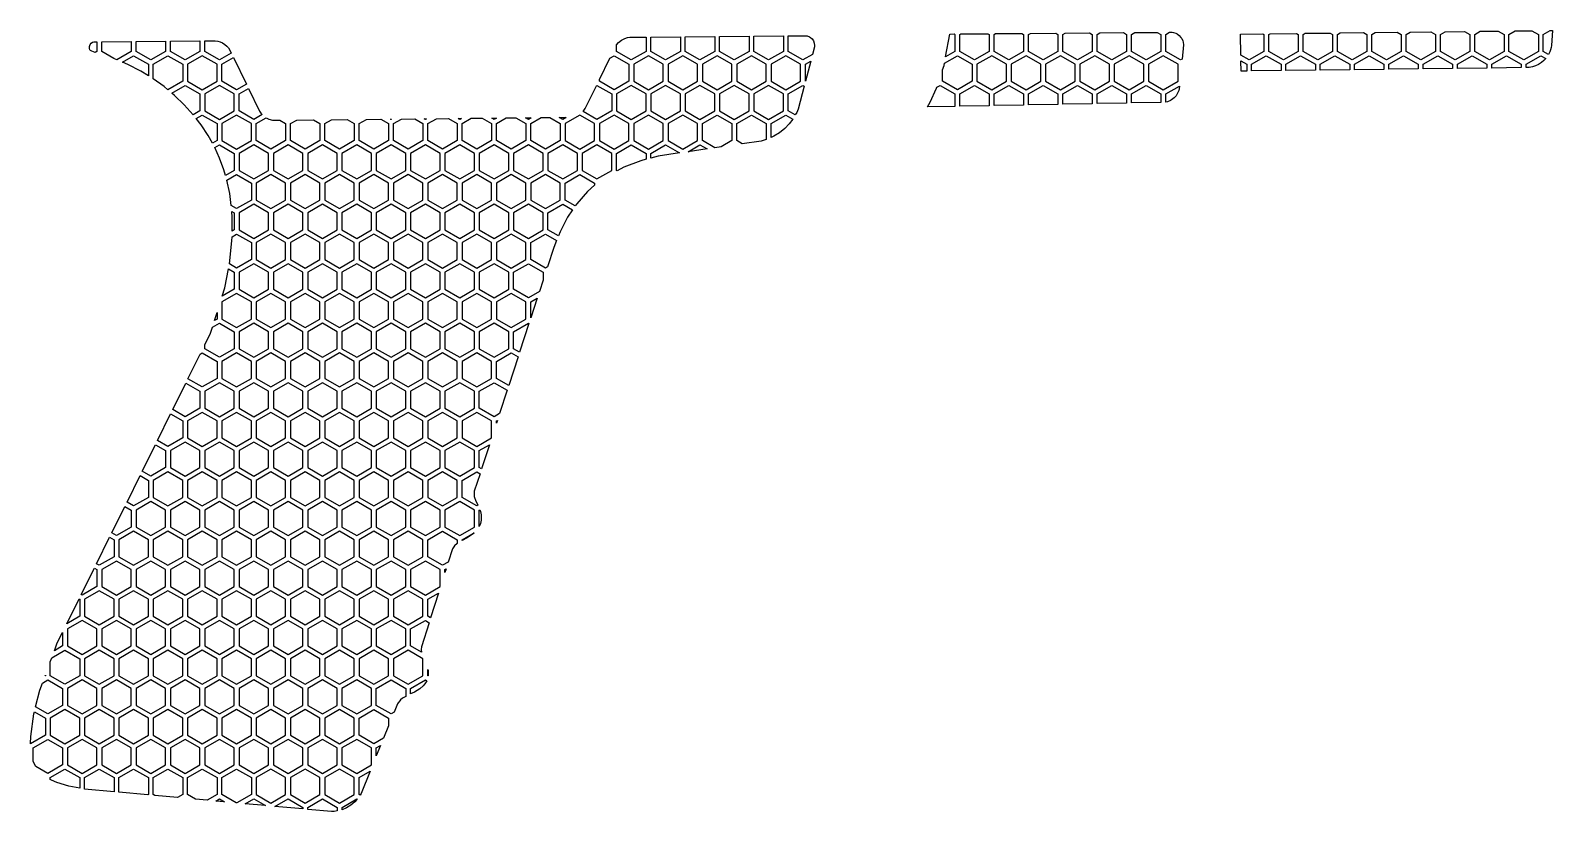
# Model space of a CAD drawing. Header units: millimetres. Extents: x 22 to 178, y -282 to -202.
import ezdxf

# ---------------------------------------------------------------- set-up
doc = ezdxf.new("R2010")
doc.units = ezdxf.units.MM

# ---------------------------------------------------------------- blocks, each defined once
blk = doc.blocks.new('HEX')
blk.add_lwpolyline([(1.516, 0.875), (0, 1.75), (-1.516, 0.875), (-1.516, -0.875), (0, -1.75), (1.516, -0.875)], close=True)

msp = doc.modelspace()

# ---------------------------------------------------------------- linework, layer by layer
for points in [[(139.355, -202.019), (139.617, -202.102), (139.739, -202.163), (139.957, -202.319), (140.139, -202.516), (140.214, -202.627), (140.328, -202.872), (140.365, -203.004), (140.398, -203.281), (140.251, -204.75), (140.087, -204.845), (138.572, -203.97), (138.572, -202.22), (138.963, -201.994), (139.215, -201.998), (139.355, -202.019)], [(162.394, -201.991), (162.789, -202.22), (162.789, -203.97), (161.274, -204.845), (159.758, -203.97), (159.758, -202.22), (160.108, -202.018), (162.394, -201.991)], [(165.855, -201.951), (166.32, -202.22), (166.32, -203.97), (164.805, -204.845), (163.289, -203.97), (163.289, -202.22), (163.712, -201.976), (165.855, -201.951)], [(169.317, -201.911), (169.852, -202.22), (169.852, -203.97), (168.336, -204.845), (166.82, -203.97), (166.82, -202.22), (167.315, -201.935), (169.317, -201.911)], [(172.779, -201.872), (173.383, -202.22), (173.383, -203.97), (171.867, -204.845), (170.352, -203.97), (170.352, -202.22), (170.918, -201.893), (172.779, -201.872)], [(176.241, -201.832), (176.914, -202.22), (176.914, -203.97), (175.398, -204.845), (173.883, -203.97), (173.883, -202.22), (174.521, -201.851), (176.241, -201.832)], [(178.365, -201.807), (178.261, -203.351), (178.224, -203.578), (178.168, -203.801), (178.09, -204.017), (177.957, -204.283), (177.414, -203.97), (177.414, -202.22), (178.124, -201.81), (178.365, -201.807)], [(28.103, -203.955), (27.951, -203.859), (27.9, -203.793), (27.85, -203.68), (27.835, -203.598), (27.838, -203.469), (27.907, -203.261), (28.015, -203.12), (28.167, -203.021), (28.306, -202.985), (28.608, -202.982), (28.608, -203.97), (28.442, -204.066), (28.103, -203.955)], [(30.669, -204.819), (30.352, -204.688), (29.108, -203.97), (29.108, -202.978), (32.139, -202.952), (32.139, -203.97), (30.669, -204.819)], [(35.67, -202.921), (35.67, -203.97), (34.155, -204.845), (32.639, -203.97), (32.639, -202.947), (35.67, -202.921)], [(39.201, -202.89), (39.201, -203.97), (37.686, -204.845), (36.17, -203.97), (36.17, -202.916), (39.201, -202.89)], [(40.784, -202.876), (41.049, -202.913), (41.303, -202.987), (41.543, -203.096), (41.764, -203.238), (41.963, -203.411), (42.136, -203.611), (42.28, -203.838), (42.43, -204.145), (41.217, -204.845), (39.701, -203.97), (39.701, -202.885), (40.784, -202.876)], [(82.074, -203.293), (82.269, -203.058), (82.577, -202.806), (82.931, -202.624), (83.187, -202.545), (83.454, -202.504), (85.105, -202.489), (85.105, -203.97), (83.59, -204.845), (82.074, -203.97), (82.074, -203.293)], [(88.637, -202.457), (88.637, -203.97), (87.121, -204.845), (85.605, -203.97), (85.605, -202.485), (88.637, -202.457)], [(92.168, -202.425), (92.168, -203.97), (90.652, -204.845), (89.137, -203.97), (89.137, -202.453), (92.168, -202.425)], [(95.699, -202.393), (95.699, -203.97), (94.183, -204.845), (92.668, -203.97), (92.668, -202.421), (95.699, -202.393)], [(99.23, -202.361), (99.23, -203.97), (97.714, -204.845), (96.199, -203.97), (96.199, -202.389), (99.23, -202.361)], [(101.549, -202.346), (101.676, -202.369), (101.909, -202.458), (102.013, -202.523), (102.192, -202.685), (102.328, -202.883), (102.414, -203.109), (102.443, -203.353), (102.435, -203.478), (102.224, -204.28), (101.245, -204.845), (99.73, -203.97), (99.73, -202.357), (101.549, -202.346)], [(116.362, -202.173), (116.798, -202.17), (116.885, -202.22), (116.885, -203.97), (115.926, -204.524), (116.362, -202.173)], [(120.281, -202.142), (120.416, -202.22), (120.416, -203.97), (118.901, -204.845), (117.385, -203.97), (117.385, -202.22), (117.482, -202.164), (120.281, -202.142)], [(123.765, -202.114), (123.947, -202.22), (123.947, -203.97), (122.432, -204.845), (120.916, -203.97), (120.916, -202.22), (121.062, -202.136), (123.765, -202.114)], [(127.248, -202.087), (127.479, -202.22), (127.479, -203.97), (125.963, -204.845), (124.447, -203.97), (124.447, -202.22), (124.642, -202.108), (127.248, -202.087)], [(130.731, -202.059), (131.01, -202.22), (131.01, -203.97), (129.494, -204.845), (127.979, -203.97), (127.979, -202.22), (128.222, -202.079), (130.731, -202.059)], [(134.215, -202.032), (134.541, -202.22), (134.541, -203.97), (133.025, -204.845), (131.51, -203.97), (131.51, -202.22), (131.802, -202.051), (134.215, -202.032)], [(137.698, -202.004), (138.072, -202.22), (138.072, -203.97), (136.556, -204.845), (135.041, -203.97), (135.041, -202.22), (135.383, -202.022), (137.698, -202.004)], [(148.546, -202.151), (148.665, -202.22), (148.665, -203.97), (147.149, -204.845), (146.299, -204.354), (146.274, -202.177), (148.546, -202.151)], [(152.008, -202.111), (152.196, -202.22), (152.196, -203.97), (150.681, -204.845), (149.165, -203.97), (149.165, -202.22), (149.299, -202.142), (152.008, -202.111)], [(155.47, -202.071), (155.727, -202.22), (155.727, -203.97), (154.212, -204.845), (152.696, -203.97), (152.696, -202.22), (152.902, -202.101), (155.47, -202.071)], [(158.932, -202.031), (159.258, -202.22), (159.258, -203.97), (157.743, -204.845), (156.227, -203.97), (156.227, -202.22), (156.505, -202.059), (158.932, -202.031)], [(33.129, -205.991), (31.805, -205.306), (31.243, -205.065), (32.389, -204.403), (33.905, -205.278), (33.905, -206.468), (33.129, -205.991)], [(35.532, -207.589), (34.405, -206.778), (34.405, -205.278), (35.92, -204.403), (37.436, -205.278), (37.436, -207.028), (35.92, -207.903), (35.532, -207.589)], [(43.984, -207.325), (42.982, -207.903), (41.467, -207.028), (41.467, -205.278), (42.65, -204.595), (43.984, -207.325)], [(81.383, -204.658), (81.824, -204.403), (83.34, -205.278), (83.34, -207.028), (81.824, -207.903), (80.309, -207.028), (80.309, -206.863), (81.383, -204.658)], [(101.502, -207.032), (101.495, -205.278), (102.046, -204.96), (101.502, -207.032)], [(115.762, -205.409), (115.806, -205.17), (117.135, -204.403), (118.651, -205.278), (118.651, -207.028), (117.135, -207.903), (115.62, -207.028), (115.62, -205.845), (115.762, -205.409)], [(146.899, -205.982), (146.318, -205.989), (146.306, -204.935), (146.899, -205.278), (146.899, -205.982)], [(147.399, -205.976), (147.399, -205.278), (148.915, -204.403), (150.431, -205.278), (150.431, -205.939), (147.399, -205.976)], [(150.931, -205.932), (150.931, -205.278), (152.446, -204.403), (153.962, -205.278), (153.962, -205.895), (150.931, -205.932)], [(154.462, -205.889), (154.462, -205.278), (155.977, -204.403), (157.493, -205.278), (157.493, -205.852), (154.462, -205.889)], [(157.993, -205.846), (157.993, -205.278), (159.508, -204.403), (161.024, -205.278), (161.024, -205.808), (157.993, -205.846)], [(161.524, -205.802), (161.524, -205.278), (163.039, -204.403), (164.555, -205.278), (164.555, -205.765), (161.524, -205.802)], [(165.055, -205.759), (165.055, -205.278), (166.57, -204.403), (168.086, -205.278), (168.086, -205.721), (165.055, -205.759)], [(168.586, -205.715), (168.586, -205.278), (170.102, -204.403), (171.617, -205.278), (171.617, -205.678), (168.586, -205.715)], [(172.117, -205.672), (172.117, -205.278), (173.633, -204.403), (175.148, -205.278), (175.148, -205.635), (172.117, -205.672)], [(177.476, -204.891), (177.214, -205.11), (176.927, -205.295), (176.619, -205.444), (176.293, -205.555), (175.951, -205.625), (175.648, -205.628), (175.648, -205.278), (177.164, -204.403), (177.663, -204.691), (177.476, -204.891)], [(38.519, -210.48), (37.6, -209.449), (36.609, -208.489), (36.322, -208.248), (37.686, -207.461), (39.201, -208.336), (39.201, -210.086), (38.519, -210.48)], [(45.345, -210.112), (45.486, -210.332), (45.6, -210.469), (44.748, -210.961), (43.232, -210.086), (43.232, -208.336), (44.204, -207.775), (45.345, -210.112)], [(78.638, -210.14), (78.856, -209.847), (80.002, -207.494), (80.059, -207.461), (81.574, -208.336), (81.574, -210.086), (80.059, -210.961), (78.638, -210.14)], [(100.745, -209.921), (100.601, -210.243), (100.454, -210.504), (99.73, -210.086), (99.73, -208.336), (101.245, -207.461), (101.371, -207.533), (100.745, -209.921)], [(114.053, -209.673), (114.334, -209.189), (114.995, -207.758), (115.027, -207.659), (115.37, -207.461), (116.885, -208.336), (116.885, -209.618), (114.053, -209.673)], [(117.385, -209.608), (117.385, -208.336), (118.901, -207.461), (120.416, -208.336), (120.416, -209.549), (117.385, -209.608)], [(120.916, -209.54), (120.916, -208.336), (122.432, -207.461), (123.947, -208.336), (123.947, -209.481), (120.916, -209.54)], [(124.447, -209.471), (124.447, -208.336), (125.963, -207.461), (127.479, -208.336), (127.479, -209.412), (124.447, -209.471)], [(127.979, -209.403), (127.979, -208.336), (129.494, -207.461), (131.01, -208.336), (131.01, -209.344), (127.979, -209.403)], [(131.51, -209.334), (131.51, -208.336), (133.025, -207.461), (134.541, -208.336), (134.541, -209.275), (131.51, -209.334)], [(135.041, -209.266), (135.041, -208.336), (136.556, -207.461), (138.072, -208.336), (138.072, -209.207), (135.041, -209.266)], [(139.945, -207.815), (139.907, -207.97), (139.791, -208.262), (139.627, -208.525), (139.421, -208.753), (139.177, -208.94), (139.043, -209.017), (138.755, -209.135), (138.572, -209.179), (138.572, -208.336), (139.974, -207.526), (139.945, -207.815)], [(40.049, -212.627), (39.322, -211.524), (38.826, -210.88), (39.451, -210.519), (40.967, -211.394), (40.967, -213.144), (40.491, -213.419), (40.049, -212.627)], [(46.017, -210.806), (46.297, -210.94), (46.673, -211.034), (46.804, -211.048), (47.419, -211.042), (48.029, -211.394), (48.029, -213.144), (46.513, -214.019), (44.998, -213.144), (44.998, -211.394), (46.017, -210.806)], [(50.891, -211.007), (51.56, -211.394), (51.56, -213.144), (50.045, -214.019), (48.529, -213.144), (48.529, -211.394), (49.169, -211.024), (50.891, -211.007)], [(54.363, -210.973), (55.091, -211.394), (55.091, -213.144), (53.576, -214.019), (52.06, -213.144), (52.06, -211.394), (52.761, -210.989), (54.363, -210.973)], [(57.835, -210.939), (58.622, -211.394), (58.622, -213.144), (57.107, -214.019), (55.591, -213.144), (55.591, -211.394), (56.354, -210.954), (57.835, -210.939)], [(58.929, -210.928), (58.872, -210.961), (58.818, -210.929), (58.929, -210.928)], [(61.307, -210.905), (62.153, -211.394), (62.153, -213.144), (60.638, -214.019), (59.122, -213.144), (59.122, -211.394), (59.946, -210.918), (61.307, -210.905)], [(62.521, -210.893), (62.403, -210.961), (62.29, -210.895), (62.521, -210.893)], [(64.778, -210.871), (65.684, -211.394), (65.684, -213.144), (64.169, -214.019), (62.653, -213.144), (62.653, -211.394), (63.538, -210.883), (64.778, -210.871)], [(66.113, -210.858), (65.934, -210.961), (65.762, -210.861), (66.113, -210.858)], [(68.25, -210.837), (69.216, -211.394), (69.216, -213.144), (67.7, -214.019), (66.184, -213.144), (66.184, -211.394), (67.13, -210.848), (68.25, -210.837)], [(69.705, -210.822), (69.466, -210.961), (69.234, -210.827), (69.705, -210.822)], [(71.722, -210.803), (72.747, -211.394), (72.747, -213.144), (71.231, -214.019), (69.716, -213.144), (69.716, -211.394), (70.723, -210.812), (71.722, -210.803)], [(73.298, -210.787), (72.997, -210.961), (72.706, -210.793), (73.298, -210.787)], [(75.194, -210.768), (76.278, -211.394), (76.278, -213.144), (74.762, -214.019), (73.247, -213.144), (73.247, -211.394), (74.315, -210.777), (75.194, -210.768)], [(76.89, -210.752), (76.528, -210.961), (76.178, -210.759), (76.89, -210.752)], [(92.176, -213.88), (90.902, -213.144), (90.902, -211.394), (92.418, -210.519), (93.933, -211.394), (93.933, -213.144), (92.821, -213.786), (92.176, -213.88)], [(96.953, -213.185), (94.997, -213.47), (94.433, -213.144), (94.433, -211.394), (95.949, -210.519), (97.464, -211.394), (97.464, -213.026), (96.953, -213.185)], [(99.845, -211.405), (99.368, -211.899), (98.834, -212.33), (98.249, -212.691), (97.964, -212.82), (97.964, -211.394), (99.48, -210.519), (100.197, -210.933), (99.845, -211.405)], [(41.679, -216.13), (41.229, -214.937), (40.728, -213.859), (41.217, -213.577), (42.732, -214.452), (42.732, -216.202), (41.849, -216.712), (41.679, -216.13)], [(84.555, -215.214), (82.815, -215.871), (82.126, -216.232), (82.074, -216.202), (82.074, -214.452), (83.59, -213.577), (85.105, -214.452), (85.105, -215.064), (84.555, -215.214)], [(86.356, -214.726), (85.605, -214.929), (85.605, -214.452), (87.121, -213.577), (88.557, -214.406), (86.356, -214.726)], [(89.438, -214.278), (90.652, -213.577), (91.378, -213.996), (89.438, -214.278)], [(42.292, -218.567), (41.994, -217.206), (42.982, -216.635), (44.498, -217.51), (44.498, -219.26), (42.982, -220.135), (42.416, -219.808), (42.292, -218.567)], [(79.809, -217.716), (79.088, -218.365), (77.972, -219.634), (77.819, -219.861), (76.778, -219.26), (76.778, -217.51), (78.293, -216.635), (79.809, -217.51), (79.809, -217.716)], [(42.537, -221.023), (42.477, -220.42), (42.732, -220.568), (42.732, -222.318), (42.519, -222.441), (42.537, -221.023)], [(77.038, -221.027), (76.262, -222.529), (76.094, -222.942), (75.012, -222.318), (75.012, -220.568), (76.528, -219.693), (77.54, -220.278), (77.038, -221.027)], [(42.506, -223.463), (42.511, -223.023), (42.982, -222.751), (44.498, -223.626), (44.498, -225.376), (42.982, -226.251), (42.242, -225.823), (42.506, -223.463)], [(75.616, -224.12), (74.958, -226.138), (74.762, -226.251), (73.247, -225.376), (73.247, -223.626), (74.762, -222.751), (75.904, -223.41), (75.616, -224.12)], [(41.757, -228.269), (42.143, -226.344), (42.732, -226.684), (42.732, -228.434), (41.481, -229.156), (41.757, -228.269)], [(74.139, -228.65), (72.997, -229.309), (71.481, -228.434), (71.481, -226.684), (72.997, -225.809), (74.512, -226.684), (74.512, -227.504), (74.139, -228.65)], [(73.247, -231.385), (73.247, -229.742), (73.907, -229.361), (73.247, -231.385)], [(40.967, -230.809), (40.967, -231.492), (40.708, -231.642), (40.967, -230.809)], [(40.302, -232.944), (40.489, -232.345), (41.217, -231.925), (42.732, -232.8), (42.732, -234.55), (41.217, -235.425), (39.701, -234.55), (39.701, -234.159), (40.302, -232.944)], [(72.098, -234.906), (71.481, -234.55), (71.481, -232.8), (72.997, -231.925), (73.059, -231.961), (72.098, -234.906)], [(39.231, -235.11), (39.451, -234.983), (40.967, -235.858), (40.967, -237.608), (39.451, -238.483), (37.982, -237.635), (39.231, -235.11)], [(70.979, -238.338), (69.716, -237.608), (69.716, -235.858), (71.231, -234.983), (71.94, -235.392), (70.979, -238.338)], [(37.76, -238.084), (39.201, -238.916), (39.201, -240.666), (37.686, -241.541), (36.414, -240.807), (37.76, -238.084)], [(70.043, -241.207), (69.466, -241.541), (67.95, -240.666), (67.95, -238.916), (69.466, -238.041), (70.821, -238.823), (70.043, -241.207)], [(36.191, -241.256), (37.436, -241.974), (37.436, -243.724), (35.92, -244.599), (34.845, -243.978), (36.191, -241.256)], [(69.716, -242.212), (69.716, -241.974), (69.811, -241.919), (69.716, -242.212)], [(34.623, -244.427), (35.67, -245.032), (35.67, -246.782), (34.155, -247.657), (33.276, -247.15), (34.623, -244.427)], [(68.182, -246.916), (67.95, -246.782), (67.95, -245.032), (68.992, -244.43), (68.182, -246.916)], [(67.436, -249.202), (67.408, -249.469), (67.428, -249.735), (67.455, -249.866), (67.545, -250.121), (67.805, -250.655), (67.7, -250.715), (66.184, -249.84), (66.184, -248.09), (67.7, -247.215), (68.023, -247.402), (67.436, -249.202)], [(33.054, -247.599), (33.905, -248.09), (33.905, -249.84), (32.389, -250.715), (31.708, -250.322), (33.054, -247.599)], [(31.485, -250.771), (32.139, -251.148), (32.139, -252.898), (30.624, -253.773), (30.139, -253.493), (31.485, -250.771)], [(68.063, -251.296), (68.139, -251.652), (68.158, -251.831), (68.15, -252.185), (68.077, -252.536), (67.95, -252.834), (67.95, -251.148), (68.003, -251.117), (68.063, -251.296)], [(65.684, -254.569), (65.392, -254.831), (65.184, -255.129), (64.755, -256.493), (64.169, -256.831), (62.653, -255.956), (62.653, -254.206), (64.169, -253.331), (65.684, -254.206), (65.684, -254.569)], [(67.224, -253.654), (66.718, -253.993), (66.184, -254.285), (66.184, -254.206), (67.411, -253.498), (67.224, -253.654)], [(29.917, -253.942), (30.374, -254.206), (30.374, -255.956), (28.858, -256.831), (28.57, -256.665), (29.917, -253.942)], [(28.348, -257.114), (28.608, -257.264), (28.608, -259.014), (27.092, -259.889), (27.001, -259.837), (28.348, -257.114)], [(64.419, -257.56), (64.419, -257.264), (64.533, -257.199), (64.419, -257.56)], [(62.946, -262.241), (62.653, -262.072), (62.653, -260.322), (63.749, -259.69), (62.946, -262.241)], [(26.779, -260.286), (26.842, -260.322), (26.842, -262.072), (25.517, -262.837), (26.779, -260.286)], [(62.013, -265.205), (61.977, -265.479), (61.995, -265.77), (60.888, -265.13), (60.888, -263.38), (62.403, -262.505), (62.792, -262.73), (62.013, -265.205)], [(24.539, -264.815), (25.077, -263.728), (25.077, -265.13), (24.243, -265.612), (24.539, -264.815)], [(23.969, -266.347), (25.327, -265.563), (26.842, -266.438), (26.842, -268.188), (25.327, -269.063), (23.811, -268.188), (23.811, -266.772), (23.969, -266.347)], [(62.674, -267.659), (62.692, -268.007), (62.675, -268.201), (62.653, -268.188), (62.653, -267.557), (62.674, -267.659)], [(22.732, -269.673), (23.004, -268.943), (23.561, -268.621), (25.077, -269.496), (25.077, -271.246), (23.561, -272.121), (22.304, -271.395), (22.732, -269.673)], [(23.311, -268.116), (23.311, -268.188), (23.277, -268.208), (23.311, -268.116)], [(60.388, -270.314), (60.053, -270.498), (59.849, -270.664), (59.759, -270.758), (59.602, -270.965), (59.537, -271.077), (59.186, -271.94), (58.872, -272.121), (57.357, -271.246), (57.357, -269.496), (58.872, -268.621), (60.388, -269.496), (60.388, -270.314)], [(62.536, -268.698), (62.353, -269.024), (62.175, -269.235), (61.828, -269.524), (61.267, -269.867), (60.888, -270.06), (60.888, -269.496), (62.403, -268.621), (62.536, -268.698)], [(21.802, -274.457), (22.13, -272.092), (22.178, -271.9), (23.311, -272.554), (23.311, -274.304), (21.796, -275.179), (21.773, -275.166), (21.802, -274.457)], [(58.102, -274.604), (57.107, -275.179), (55.591, -274.304), (55.591, -272.554), (57.107, -271.679), (58.622, -272.554), (58.622, -273.326), (58.102, -274.604)], [(22.328, -277.525), (22.151, -277.208), (22.046, -276.962), (22.046, -275.612), (23.561, -274.737), (25.077, -275.612), (25.077, -277.362), (23.561, -278.237), (22.328, -277.525)], [(57.357, -276.437), (57.357, -275.612), (57.795, -275.359), (57.357, -276.437)], [(25.706, -279.545), (24.479, -279.16), (23.948, -278.925), (23.811, -278.847), (23.811, -278.67), (25.327, -277.795), (26.842, -278.67), (26.842, -279.771), (25.706, -279.545)], [(27.342, -279.85), (27.342, -278.67), (28.858, -277.795), (30.374, -278.67), (30.374, -280.126), (27.342, -279.85)], [(30.874, -280.171), (30.874, -278.67), (32.389, -277.795), (33.905, -278.67), (33.905, -280.42), (33.865, -280.443), (30.874, -280.171)], [(34.553, -280.506), (34.405, -280.42), (34.405, -278.67), (35.92, -277.795), (37.436, -278.67), (37.436, -280.42), (36.915, -280.721), (34.553, -280.506)], [(38.745, -280.888), (37.936, -280.42), (37.936, -278.67), (39.451, -277.795), (40.967, -278.67), (40.967, -280.42), (39.965, -280.999), (38.745, -280.888)], [(42.937, -281.269), (41.467, -280.42), (41.467, -278.67), (42.982, -277.795), (44.498, -278.67), (44.498, -280.42), (43.015, -281.276), (42.937, -281.269)], [(55.787, -280.297), (55.684, -280.474), (55.591, -280.42), (55.591, -278.67), (56.712, -278.023), (55.787, -280.297)], [(40.829, -281.077), (41.217, -280.853), (41.75, -281.161), (40.829, -281.077)], [(43.879, -281.355), (44.748, -280.853), (45.942, -281.543), (43.879, -281.355)], [(46.929, -281.633), (48.279, -280.853), (49.795, -281.728), (49.795, -281.893), (46.929, -281.633)], [(53.326, -282.101), (53.013, -282.146), (52.738, -282.161), (50.295, -281.939), (50.295, -281.728), (51.81, -280.853), (53.326, -281.728), (53.326, -282.101)], [(55.392, -280.882), (55.148, -281.152), (54.744, -281.493), (54.293, -281.771), (53.826, -281.97), (53.826, -281.728), (55.341, -280.853), (55.392, -280.882)]]:
    msp.add_lwpolyline(points, close=True)

# ---------------------------------------------------------------- block references
for p in [(39.451, -206.153), (85.355, -206.153), (88.887, -206.153), (92.418, -206.153), (95.949, -206.153), (99.48, -206.153), (120.666, -206.153), (124.197, -206.153), (127.729, -206.153), (131.26, -206.153), (134.791, -206.153), (138.322, -206.153), (41.217, -209.211), (83.59, -209.211), (87.121, -209.211), (90.652, -209.211), (94.183, -209.211), (97.714, -209.211), (42.982, -212.269), (78.293, -212.269), (81.824, -212.269), (85.355, -212.269), (88.887, -212.269), (44.748, -215.327), (48.279, -215.327), (51.81, -215.327), (55.341, -215.327), (58.872, -215.327), (62.403, -215.327), (65.934, -215.327), (69.466, -215.327), (72.997, -215.327), (76.528, -215.327), (80.059, -215.327), (46.513, -218.385), (50.045, -218.385), (53.576, -218.385), (57.107, -218.385), (60.638, -218.385), (64.169, -218.385), (67.7, -218.385), (71.231, -218.385), (74.762, -218.385), (44.748, -221.443), (48.279, -221.443), (51.81, -221.443), (55.341, -221.443), (58.872, -221.443), (62.403, -221.443), (65.934, -221.443), (69.466, -221.443), (72.997, -221.443), (46.513, -224.501), (50.045, -224.501), (53.576, -224.501), (57.107, -224.501), (60.638, -224.501), (64.169, -224.501), (67.7, -224.501), (71.231, -224.501), (44.748, -227.559), (48.279, -227.559), (51.81, -227.559), (55.341, -227.559), (58.872, -227.559), (62.403, -227.559), (65.934, -227.559), (69.466, -227.559), (42.982, -230.617), (46.513, -230.617), (50.045, -230.617), (53.576, -230.617), (57.107, -230.617), (60.638, -230.617), (64.169, -230.617), (67.7, -230.617), (71.231, -230.617), (44.748, -233.675), (48.279, -233.675), (51.81, -233.675), (55.341, -233.675), (58.872, -233.675), (62.403, -233.675), (65.934, -233.675), (69.466, -233.675), (42.982, -236.733), (46.513, -236.733), (50.045, -236.733), (53.576, -236.733), (57.107, -236.733), (60.638, -236.733), (64.169, -236.733), (67.7, -236.733), (41.217, -239.791), (44.748, -239.791), (48.279, -239.791), (51.81, -239.791), (55.341, -239.791), (58.872, -239.791), (62.403, -239.791), (65.934, -239.791), (39.451, -242.849), (42.982, -242.849), (46.513, -242.849), (50.045, -242.849), (53.576, -242.849), (57.107, -242.849), (60.638, -242.849), (64.169, -242.849), (67.7, -242.849), (37.686, -245.907), (41.217, -245.907), (44.748, -245.907), (48.279, -245.907), (51.81, -245.907), (55.341, -245.907), (58.872, -245.907), (62.403, -245.907), (65.934, -245.907), (35.92, -248.965), (39.451, -248.965), (42.982, -248.965), (46.513, -248.965), (50.045, -248.965), (53.576, -248.965), (57.107, -248.965), (60.638, -248.965), (64.169, -248.965), (34.155, -252.023), (37.686, -252.023), (41.217, -252.023), (44.748, -252.023), (48.279, -252.023), (51.81, -252.023), (55.341, -252.023), (58.872, -252.023), (62.403, -252.023), (65.934, -252.023), (32.389, -255.081), (35.92, -255.081), (39.451, -255.081), (42.982, -255.081), (46.513, -255.081), (50.045, -255.081), (53.576, -255.081), (57.107, -255.081), (60.638, -255.081), (30.624, -258.139), (34.155, -258.139), (37.686, -258.139), (41.217, -258.139), (44.748, -258.139), (48.279, -258.139), (51.81, -258.139), (55.341, -258.139), (58.872, -258.139), (62.403, -258.139), (28.858, -261.197), (32.389, -261.197), (35.92, -261.197), (39.451, -261.197), (42.982, -261.197), (46.513, -261.197), (50.045, -261.197), (53.576, -261.197), (57.107, -261.197), (60.638, -261.197), (27.092, -264.255), (30.624, -264.255), (34.155, -264.255), (37.686, -264.255), (41.217, -264.255), (44.748, -264.255), (48.279, -264.255), (51.81, -264.255), (55.341, -264.255), (58.872, -264.255), (28.858, -267.313), (32.389, -267.313), (35.92, -267.313), (39.451, -267.313), (42.982, -267.313), (46.513, -267.313), (50.045, -267.313), (53.576, -267.313), (57.107, -267.313), (60.638, -267.313), (27.092, -270.371), (30.624, -270.371), (34.155, -270.371), (37.686, -270.371), (41.217, -270.371), (44.748, -270.371), (48.279, -270.371), (51.81, -270.371), (55.341, -270.371), (25.327, -273.429), (28.858, -273.429), (32.389, -273.429), (35.92, -273.429), (39.451, -273.429), (42.982, -273.429), (46.513, -273.429), (50.045, -273.429), (53.576, -273.429), (27.092, -276.487), (30.624, -276.487), (34.155, -276.487), (37.686, -276.487), (41.217, -276.487), (44.748, -276.487), (48.279, -276.487), (51.81, -276.487), (55.341, -276.487), (46.513, -279.545), (50.045, -279.545), (53.576, -279.545)]:
    msp.add_blockref('HEX', p)

doc.saveas('drawing.dxf')
